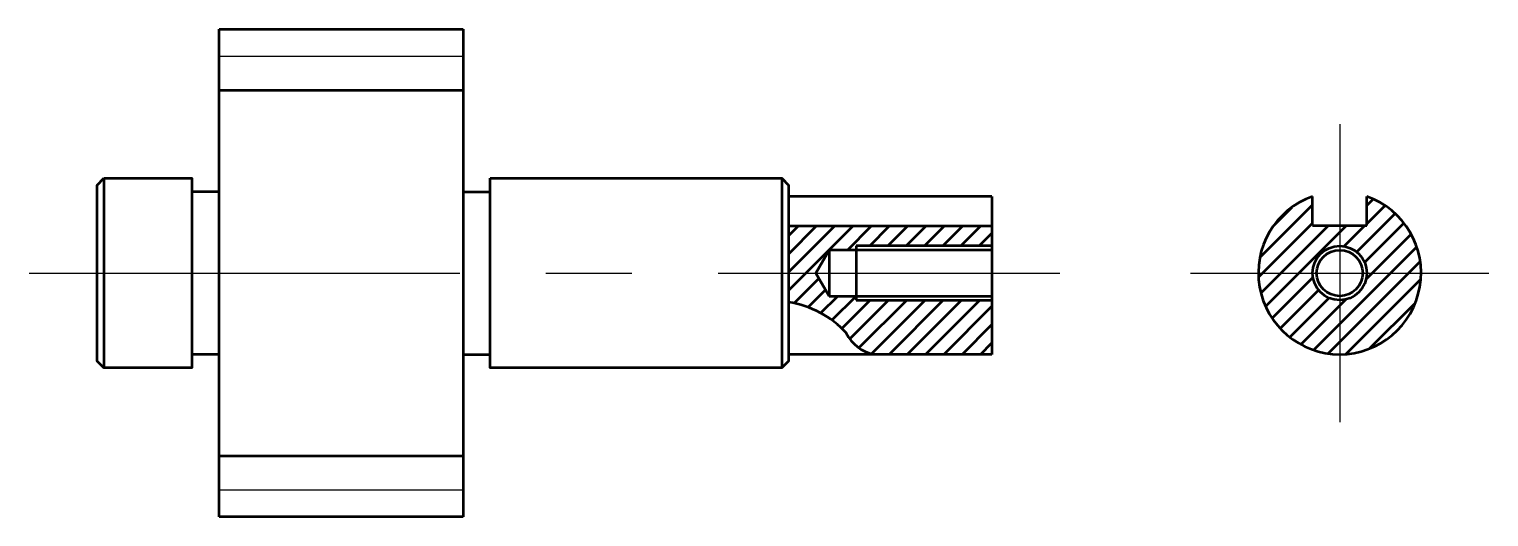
# Model space of a CAD drawing. Header units: millimetres. Extents: x 1626 to 1734, y 1051 to 1087.
import ezdxf

# ---------------------------------------------------------------- set-up
doc = ezdxf.new("R2010")
doc.units = ezdxf.units.MM
doc.linetypes.add('CENTER', pattern=[50.8, 31.75, -6.35, 6.35, -6.35])
doc.layers.add('点划线', color=1, linetype='CENTER', lineweight=25)
doc.layers.add('轮廓线', color=5, linetype='Continuous', lineweight=50)

msp = doc.modelspace()

# ---------------------------------------------------------------- hatches: boundary and pattern name
at = {"layer": '轮廓线'}
h = msp.add_hatch(dxfattribs=at)
h.set_pattern_fill('ANSI31', color=256, scale=0.3, style=0)
edge = h.paths.add_edge_path(flags=16)
edge.add_arc((1722.76, 1069.15), 2, 0, 360)
edge = h.paths.add_edge_path()
edge.add_arc((1722.76, 1069.15), 6, 109.4712, 430.5288)
edge.add_line((1724.76, 1074.81), (1724.76, 1072.65))
edge.add_line((1724.76, 1072.65), (1720.76, 1072.65))
edge.add_line((1720.76, 1072.65), (1720.76, 1074.81))
h = msp.add_hatch(dxfattribs=at)
h.set_pattern_fill('ANSI31', color=256, scale=0.3, style=0)
h.paths.add_polyline_path([(1697.11, 1067.15), (1687.11, 1067.15), (1687.11, 1067.45), (1685.11, 1067.45), (1684.12, 1069.15), (1682.11, 1069.15), (1682.11, 1067, -0.174247), (1686.37, 1064.72, 0.22933), (1688.39, 1063.15), (1697.11, 1063.15)])
h.paths.add_polyline_path([(1697.11, 1072.6), (1682.11, 1072.6), (1682.11, 1069.15), (1684.12, 1069.15), (1685.11, 1070.85), (1687.11, 1070.85), (1687.11, 1071.15), (1697.11, 1071.15)])

# ---------------------------------------------------------------- linework, layer by layer
at = {"layer": '点划线'}
for p, q in [((1640.11, 1085.15), (1658.11, 1085.15)), ((1722.76, 1080.15), (1722.76, 1058.15)), ((1626.11, 1069.15), (1702.11, 1069.15)), ((1711.76, 1069.15), (1733.76, 1069.15)), ((1640.11, 1053.15), (1658.11, 1053.15))]:
    msp.add_line(p, q, dxfattribs=at)
at = {"layer": '轮廓线'}
for p, q in [((1640.11, 1087.15), (1658.11, 1087.15)), ((1640.11, 1051.15), (1640.11, 1087.15)), ((1658.11, 1087.15), (1658.11, 1051.15)), ((1640.11, 1082.65), (1658.11, 1082.65)), ((1631.61, 1076.15), (1631.61, 1062.15)), ((1681.61, 1076.15), (1681.61, 1062.15)), ((1640.11, 1075.15), (1638.11, 1075.15)), ((1658.11, 1075.15), (1660.11, 1075.15)), ((1697.11, 1074.81), (1682.11, 1074.81)), ((1697.11, 1074.81), (1697.11, 1063.15)), ((1720.76, 1072.65), (1720.76, 1074.81)), ((1724.76, 1072.65), (1724.76, 1074.81)), ((1697.11, 1072.6), (1682.11, 1072.6)), ((1720.76, 1072.65), (1724.76, 1072.65)), ((1697.11, 1071.15), (1687.11, 1071.15)), ((1687.11, 1071.15), (1687.11, 1067.15)), ((1685.11, 1070.85), (1684.12, 1069.15)), ((1687.11, 1070.85), (1685.11, 1070.85)), ((1685.11, 1070.85), (1685.11, 1067.45)), ((1697.11, 1070.85), (1687.11, 1070.85)), ((1685.11, 1067.45), (1684.12, 1069.15)), ((1685.11, 1067.45), (1687.11, 1067.45)), ((1687.11, 1067.45), (1697.11, 1067.45)), ((1687.11, 1067.15), (1697.11, 1067.15)), ((1640.11, 1063.15), (1638.11, 1063.15)), ((1658.11, 1063.15), (1660.11, 1063.15)), ((1697.11, 1063.15), (1682.11, 1063.15)), ((1640.11, 1055.65), (1658.11, 1055.65)), ((1658.11, 1051.15), (1640.11, 1051.15))]:
    msp.add_line(p, q, dxfattribs=at)
for points in [[(1631.61, 1076.15), (1638.11, 1076.15), (1638.11, 1062.15), (1631.61, 1062.15), (1631.11, 1062.65), (1631.11, 1075.65)], [(1660.11, 1076.15), (1681.61, 1076.15), (1682.11, 1075.65), (1682.11, 1062.65), (1681.61, 1062.15), (1660.11, 1062.15)]]:
    msp.add_lwpolyline(points, close=True, dxfattribs=at)
for radius in [2, 1.7]:
    msp.add_circle((1722.76, 1069.15), radius, dxfattribs=at)
for centre, radius, start, end in [((1722.76, 1069.15), 6, 109.4712, 70.5288), ((1681.07, 1059.92), 7.15, 42.1006, 81.6383), ((1688.99, 1066.02), 2.93, 206.4419, 258.1071)]:
    msp.add_arc(centre, radius, start, end, dxfattribs=at)
for p in [(1720.76, 1069.15), (1724.76, 1069.15), (1728.76, 1069.15)]:
    msp.add_point(p, dxfattribs=at)

doc.saveas('drawing.dxf')
